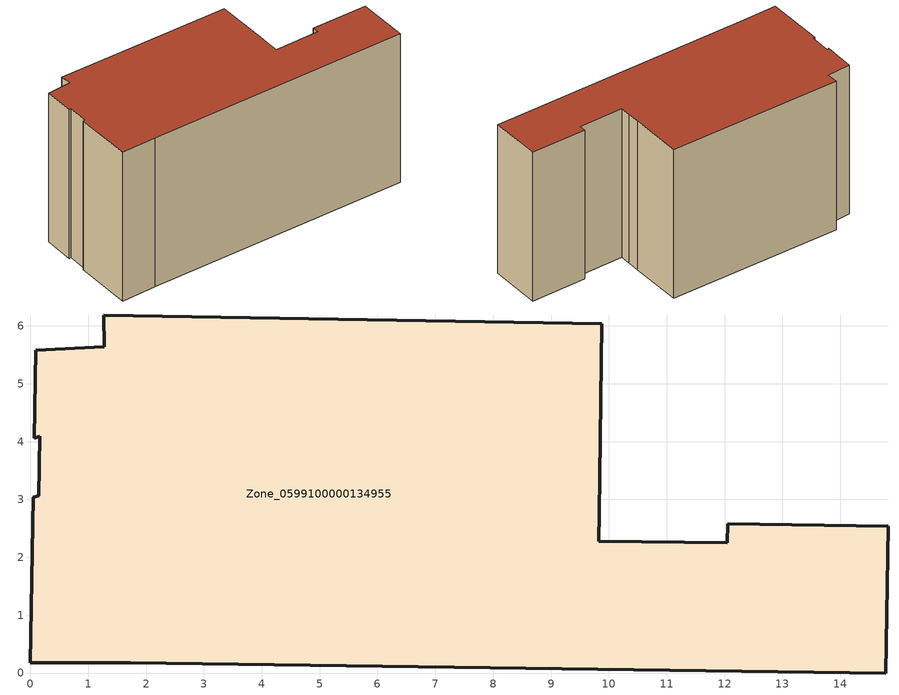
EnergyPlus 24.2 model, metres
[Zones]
Zone_0599100000134955
 floor ground (C_G): 9.83,2.77 9.83,2.28 12.05,2.25 12.06,2.58 14.83,2.54 14.79,0 1.73,0.18 0,0.18 0.05,3.04 0.15,3.06 0.16,4.09 0.07,4.06 0.09,5.58 1.27,5.64 1.27,6.19 9.88,6.04 9.84,3.39 z0
 wall outside (C_F): 9.83,2.28 9.83,2.77 9.84,3.39 9.88,6.04 1.27,6.19 1.27,5.64 0.09,5.58 0.07,4.06 0.16,4.09 0.15,3.06 0.05,3.04 0,0.18 1.73,0.18 14.79,0 14.83,2.54 12.06,2.58 12.05,2.25 9.83,2.28 z0:7.83
 roof outside (C_R): 9.84,3.39 9.88,6.04 1.27,6.19 1.27,5.64 0.09,5.58 0.07,4.06 0.16,4.09 0.15,3.06 0.05,3.04 0,0.18 1.73,0.18 14.79,0 14.83,2.54 12.06,2.58 12.05,2.25 9.83,2.28 9.83,2.77 z7.83
[BUILDING]
Pand.0599100000134955: North Axis=0; Terrain=City; Loads Convergence Tolerance Value=0.04; Temperature Convergence Tolerance Value=0.4; Solar Distribution=FullExterior; Maximum Number of Warmup Days=25; Minimum Number of Warmup Days=1
[Site:Location]
Rotterdam.The.Hague.AP_ZH_NLD Design_Conditions: Latitude=51.96; Longitude=4.45; Time Zone=1; Elevation=-4.5
[SITE:GROUNDTEMPERATURE:BUILDINGSURFACE]
18, 18, 18, 18, 18, 18, 18, 18, 18, 18, 18, 18
[MATERIAL] Thermal Absorptance=0.9; Solar Absorptance=0.7; Visible Absorptance=0.7
Name | Roughness | Thickness | Conductivity | Density | Specific Heat
G.TI.1975-1991 | MediumSmooth | 0.15 | 0.288461 | 540 | 1210
F.TI.1975-1991 | Rough | 0.3 | 0.230769 | 1920 | 840
R.TI.1975-1991 | MediumRough | 0.2 | 0.153846 | 1500 | 1000
[CONSTRUCTION]
C_G: G.TI.1975-1991
C_F: F.TI.1975-1991
C_R: R.TI.1975-1991
[ZONE]
Zone_0599100000134955: Type=1; Multiplier=1; Ceiling Height=Autocalculate; Volume=Autocalculate; Floor Area=autocalculate; Part of Total Floor Area=Yes
[ZONEINFILTRATION:DESIGNFLOWRATE]
Infil_Zone_0599100000134955: Zone or ZoneList or Space or SpaceList=Zone_0599100000134955; Schedule=AlwaysOn; Design Flow Rate Calculation Method=Flow/Area; Flow Rate per Floor Area=0.003; Constant Term Coefficient=1; Temperature Term Coefficient=0; Velocity Term Coefficient=0; Velocity Squared Term Coefficient=0
[HVACTEMPLATE:ZONE:IDEALLOADSAIRSYSTEM]
Zone_0599100000134955: Maximum Heating Supply Air Temperature=50; Minimum Cooling Supply Air Temperature=13; Maximum Heating Supply Air Humidity Ratio=0.0156; Minimum Cooling Supply Air Humidity Ratio=0.0077; Heating Limit=NoLimit; Cooling Limit=NoLimit; Dehumidification Control Type=ConstantSensibleHeatRatio; Cooling Sensible Heat Ratio=0.7; Dehumidification Setpoint=60; Humidification Control Type=None; Humidification Setpoint=30; Outdoor Air Method=None; Outdoor Air Flow Rate per Person=0.00944; Outdoor Air Flow Rate per Zone Floor Area=0; Outdoor Air Flow Rate per Zone=0; Demand Controlled Ventilation Type=None; Outdoor Air Economizer Type=NoEconomizer; Heat Recovery Type=None; Sensible Heat Recovery Effectiveness=0.7; Latent Heat Recovery Effectiveness=0.65
[ZONECONTROL:THERMOSTAT]
ThermostatControl_Zone_0599100000134955: Zone or ZoneList=Zone_0599100000134955; Control Type Schedule=DualSetpointControlType; Control 1=Thermostat_Zone_0599100000134955; Temperature Difference Between Cutout And Setpoint=0
[THERMOSTATSETPOINT:DUALSETPOINT]
Thermostat_Zone_0599100000134955: Heating Setpoint Temperature Schedule=HeatingSetpoint_Zone_0599100000134955; Cooling Setpoint Temperature Schedule=CoolingSetpoint_Zone_0599100000134955
[SCHEDULE:COMPACT]
HeatingSetpoint_Zone_0599100000134955: Through: 12/31, For: AllDays, Until: 24:00, 21
CoolingSetpoint_Zone_0599100000134955: Through: 12/31, For: AllDays, Until: 24:00, 24
DualSetpointControlType: Through: 12/31, For: AllDays, Until: 24:00, 4
AlwaysOn: Through: 12/31, For: AllDays, Until: 24:00, 1
